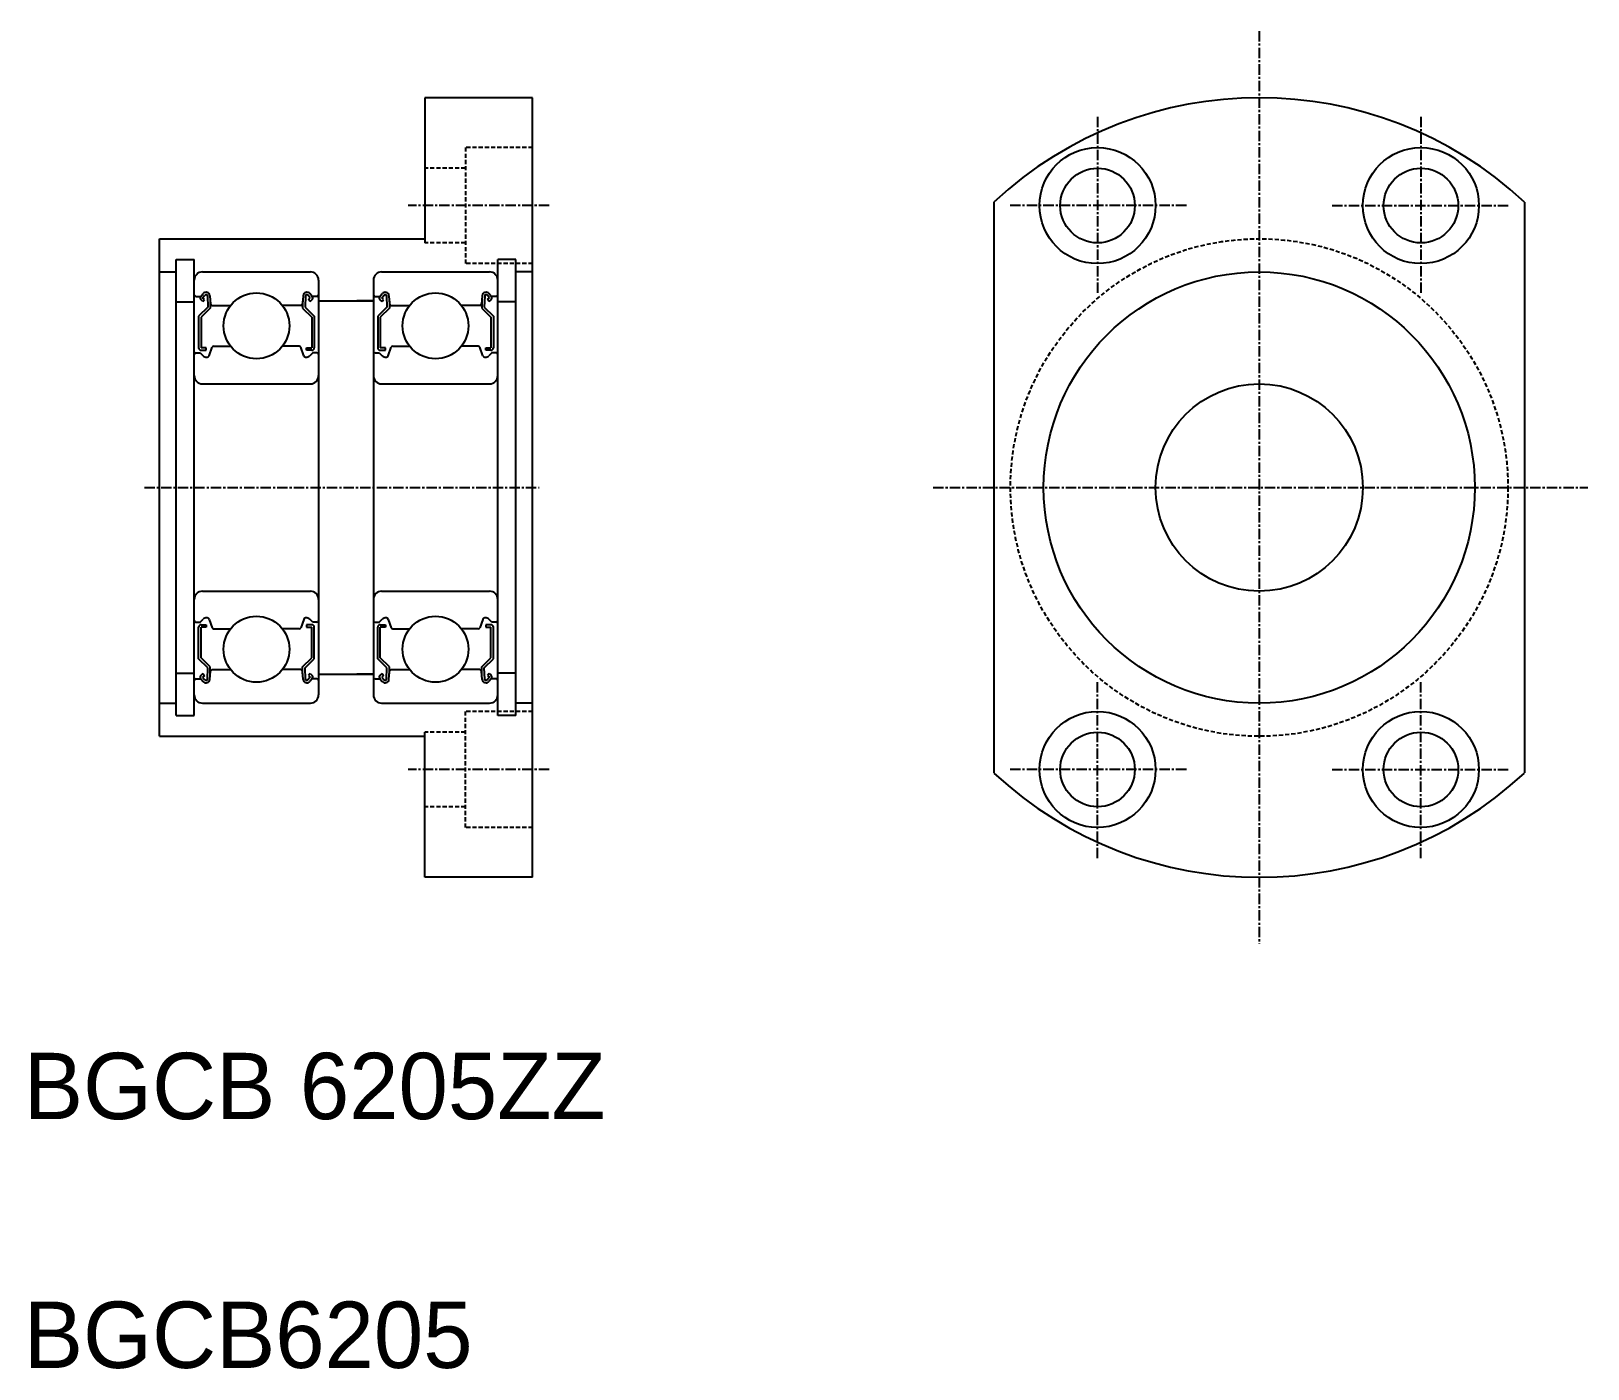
# Model space of a CAD drawing. Extents: x 58 to 245, y 146 to 307.
import ezdxf

# ---------------------------------------------------------------- set-up
doc = ezdxf.new("R2010")
doc.units = 0
doc.linetypes.add('CENTER', pattern=[2, 1.25, -0.25, 0.25, -0.25])
doc.linetypes.add('DASHED', pattern=[0.75, 0.5, -0.25])
doc.layers.get('0').update_dxf_attribs({"linetype": 'CONTINUOUS'})
doc.layers.add('CENTER', color=1, linetype='CENTER')

msp = doc.modelspace()

# ---------------------------------------------------------------- linework, layer by layer
at = {"color": 7, "linetype": 'CONTINUOUS'}
for p, q in [((105.11, 299.05), (105.11, 282.05)), ((118.11, 299.05), (105.11, 299.05)), ((118.11, 205.05), (118.11, 299.05)), ((173.75, 286.47), (173.75, 217.63)), ((237.75, 286.47), (237.75, 217.63)), ((73.11, 222.05), (73.11, 282.05)), ((73.11, 282.05), (105.11, 282.05)), ((73.11, 278.05), (75.11, 278.05)), ((75.11, 224.55), (75.11, 279.55)), ((75.11, 279.55), (77.31, 279.55)), ((77.31, 224.55), (77.31, 279.55)), ((78.31, 278.05), (91.31, 278.05)), ((99.91, 278.05), (112.91, 278.05)), ((113.91, 224.55), (113.91, 279.55)), ((116.11, 279.55), (113.91, 279.55)), ((116.11, 224.55), (116.11, 279.55)), ((118.11, 278.05), (116.11, 278.05)), ((92.31, 277.05), (92.31, 227.05)), ((98.91, 277.05), (98.91, 227.05)), ((75.11, 274.45), (77.31, 274.45)), ((77.51, 275.1), (78.09, 275.1)), ((78.09, 275.1), (78.38, 275.44)), ((78.36, 274.48), (78.13, 274.68)), ((78.32, 274.91), (78.6, 275.24)), ((78.55, 274.71), (78.32, 274.91)), ((78.36, 274.48), (78.55, 274.71)), ((78.89, 275.15), (78.94, 273.8)), ((79.19, 275.18), (79.27, 274.18)), ((79.24, 274.53), (79.24, 273.68)), ((90.44, 275.18), (90.35, 274.18)), ((90.38, 274.53), (90.38, 273.68)), ((90.74, 275.15), (90.68, 273.8)), ((91.3, 274.91), (91.02, 275.24)), ((91.07, 274.71), (91.3, 274.91)), ((91.27, 274.48), (91.07, 274.71)), ((91.53, 275.1), (91.25, 275.44)), ((91.27, 274.48), (91.5, 274.68)), ((92.11, 275.1), (91.53, 275.1)), ((92.31, 274.55), (98.91, 274.55)), ((98.91, 274.55), (96.91, 274.55)), ((99.11, 275.1), (99.69, 275.1)), ((99.69, 275.1), (99.98, 275.44)), ((99.96, 274.48), (99.73, 274.68)), ((99.92, 274.91), (100.2, 275.24)), ((100.15, 274.71), (99.92, 274.91)), ((99.96, 274.48), (100.15, 274.71)), ((100.49, 275.15), (100.54, 273.8)), ((100.79, 275.18), (100.87, 274.18)), ((100.84, 274.53), (100.84, 273.68)), ((112.04, 275.18), (111.95, 274.18)), ((111.98, 274.53), (111.98, 273.68)), ((112.34, 275.15), (112.28, 273.8)), ((112.9, 274.91), (112.62, 275.24)), ((112.67, 274.71), (112.9, 274.91)), ((112.87, 274.48), (112.67, 274.71)), ((113.13, 275.1), (112.85, 275.44)), ((112.87, 274.48), (113.1, 274.68)), ((113.71, 275.1), (113.13, 275.1)), ((116.11, 274.45), (113.91, 274.45)), ((78.94, 273.8), (77.84, 272.7)), ((77.84, 272.7), (77.84, 268.9)), ((79.24, 273.68), (78.14, 272.58)), ((78.14, 272.58), (78.14, 268.9)), ((79.47, 274), (81.69, 274)), ((90.15, 274), (87.93, 274)), ((90.38, 273.68), (91.48, 272.58)), ((90.68, 273.8), (91.78, 272.7)), ((91.48, 272.58), (91.48, 268.9)), ((91.78, 272.7), (91.78, 268.9)), ((100.54, 273.8), (99.44, 272.7)), ((99.44, 272.7), (99.44, 268.9)), ((100.84, 273.68), (99.74, 272.58)), ((99.74, 272.58), (99.74, 268.9)), ((101.07, 274), (103.29, 274)), ((111.75, 274), (109.53, 274)), ((111.98, 273.68), (113.08, 272.58)), ((112.28, 273.8), (113.38, 272.7)), ((113.08, 272.58), (113.08, 268.9)), ((113.38, 272.7), (113.38, 268.9)), ((78.76, 268.9), (78.14, 268.9)), ((78.14, 268.6), (78.76, 268.6)), ((78.76, 268.6), (78.76, 268.9)), ((79.09, 267.95), (79.47, 268.97)), ((79.65, 269.1), (81.69, 269.1)), ((89.97, 269.1), (87.93, 269.1)), ((90.53, 267.95), (90.16, 268.97)), ((90.86, 268.6), (90.86, 268.9)), ((90.86, 268.9), (91.48, 268.9)), ((91.48, 268.6), (90.86, 268.6)), ((100.36, 268.9), (99.74, 268.9)), ((99.74, 268.6), (100.36, 268.6)), ((100.36, 268.6), (100.36, 268.9)), ((100.69, 267.95), (101.07, 268.97)), ((101.25, 269.1), (103.29, 269.1)), ((111.57, 269.1), (109.53, 269.1)), ((112.13, 267.95), (111.76, 268.97)), ((112.46, 268.6), (112.46, 268.9)), ((112.46, 268.9), (113.08, 268.9)), ((113.08, 268.6), (112.46, 268.6)), ((77.51, 268.3), (78.01, 268.3)), ((78.01, 268.3), (78.39, 267.93)), ((91.61, 268.3), (91.24, 267.93)), ((92.11, 268.3), (91.61, 268.3)), ((99.11, 268.3), (99.61, 268.3)), ((99.61, 268.3), (99.99, 267.93)), ((113.21, 268.3), (112.84, 267.93)), ((113.71, 268.3), (113.21, 268.3)), ((78.31, 264.55), (91.31, 264.55)), ((99.91, 264.55), (112.91, 264.55)), ((78.31, 239.55), (91.31, 239.55)), ((99.91, 239.55), (112.91, 239.55)), ((77.51, 235.8), (78.01, 235.8)), ((77.84, 231.4), (77.84, 235.2)), ((78.01, 235.8), (78.39, 236.17)), ((78.14, 235.5), (78.76, 235.5)), ((78.14, 231.52), (78.14, 235.2)), ((78.76, 235.2), (78.14, 235.2)), ((78.76, 235.5), (78.76, 235.2)), ((79.09, 236.15), (79.47, 235.13)), ((79.65, 235), (81.69, 235)), ((89.97, 235), (87.93, 235)), ((90.53, 236.15), (90.16, 235.13)), ((90.86, 235.5), (90.86, 235.2)), ((91.48, 235.5), (90.86, 235.5)), ((90.86, 235.2), (91.48, 235.2)), ((91.61, 235.8), (91.24, 236.17)), ((91.48, 231.52), (91.48, 235.2)), ((92.11, 235.8), (91.61, 235.8)), ((91.78, 231.4), (91.78, 235.2)), ((99.11, 235.8), (99.61, 235.8)), ((99.44, 231.4), (99.44, 235.2)), ((99.61, 235.8), (99.99, 236.17)), ((99.74, 235.5), (100.36, 235.5)), ((100.36, 235.2), (99.74, 235.2)), ((99.74, 231.52), (99.74, 235.2)), ((100.36, 235.5), (100.36, 235.2)), ((100.69, 236.15), (101.07, 235.13)), ((101.25, 235), (103.29, 235)), ((111.57, 235), (109.53, 235)), ((112.13, 236.15), (111.76, 235.13)), ((112.46, 235.5), (112.46, 235.2)), ((113.08, 235.5), (112.46, 235.5)), ((112.46, 235.2), (113.08, 235.2)), ((113.21, 235.8), (112.84, 236.17)), ((113.08, 231.52), (113.08, 235.2)), ((113.71, 235.8), (113.21, 235.8)), ((113.38, 231.4), (113.38, 235.2)), ((78.94, 230.3), (77.84, 231.4)), ((79.24, 230.42), (78.14, 231.52)), ((90.38, 230.42), (91.48, 231.52)), ((90.68, 230.3), (91.78, 231.4)), ((100.54, 230.3), (99.44, 231.4)), ((100.84, 230.42), (99.74, 231.52)), ((111.98, 230.42), (113.08, 231.52)), ((112.28, 230.3), (113.38, 231.4)), ((75.11, 229.65), (77.31, 229.65)), ((78.36, 229.62), (78.13, 229.42)), ((78.55, 229.39), (78.32, 229.19)), ((78.32, 229.19), (78.6, 228.86)), ((78.36, 229.62), (78.55, 229.39)), ((78.89, 228.95), (78.94, 230.3)), ((79.19, 228.92), (79.27, 229.92)), ((79.24, 229.57), (79.24, 230.42)), ((79.47, 230.1), (81.69, 230.1)), ((90.15, 230.1), (87.93, 230.1)), ((90.44, 228.92), (90.35, 229.92)), ((90.38, 229.57), (90.38, 230.42)), ((90.74, 228.95), (90.68, 230.3)), ((91.3, 229.19), (91.02, 228.86)), ((91.27, 229.62), (91.07, 229.39)), ((91.07, 229.39), (91.3, 229.19)), ((91.27, 229.62), (91.5, 229.42)), ((92.31, 229.55), (98.91, 229.55)), ((98.91, 229.55), (96.91, 229.55)), ((99.96, 229.62), (99.73, 229.42)), ((100.15, 229.39), (99.92, 229.19)), ((99.92, 229.19), (100.2, 228.86)), ((99.96, 229.62), (100.15, 229.39)), ((100.49, 228.95), (100.54, 230.3)), ((100.79, 228.92), (100.87, 229.92)), ((100.84, 229.57), (100.84, 230.42)), ((101.07, 230.1), (103.29, 230.1)), ((111.75, 230.1), (109.53, 230.1)), ((112.04, 228.92), (111.95, 229.92)), ((111.98, 229.57), (111.98, 230.42)), ((112.34, 228.95), (112.28, 230.3)), ((112.9, 229.19), (112.62, 228.86)), ((112.87, 229.62), (112.67, 229.39)), ((112.67, 229.39), (112.9, 229.19)), ((112.87, 229.62), (113.1, 229.42)), ((116.11, 229.65), (113.91, 229.65)), ((77.51, 229), (78.09, 229)), ((78.09, 229), (78.38, 228.66)), ((91.53, 229), (91.25, 228.66)), ((92.11, 229), (91.53, 229)), ((99.11, 229), (99.69, 229)), ((99.69, 229), (99.98, 228.66)), ((113.13, 229), (112.85, 228.66)), ((113.71, 229), (113.13, 229)), ((73.11, 226.05), (75.11, 226.05)), ((78.31, 226.05), (91.31, 226.05)), ((81.86, 226.05), (81.86, 226.05)), ((84.81, 226.05), (84.81, 226.05)), ((99.91, 226.05), (112.91, 226.05)), ((103.46, 226.05), (103.46, 226.05)), ((106.41, 226.05), (106.41, 226.05)), ((118.11, 226.05), (116.11, 226.05)), ((75.11, 224.55), (77.31, 224.55)), ((116.11, 224.55), (113.91, 224.55)), ((73.11, 222.05), (105.11, 222.05)), ((105.11, 205.05), (105.11, 222.05)), ((118.11, 205.05), (105.11, 205.05))]:
    msp.add_line(p, q, dxfattribs=at)
at = {"color": 3, "linetype": 'DASHED'}
for p, q in [((118.11, 293.05), (110.01, 293.05)), ((110.01, 293.05), (110.01, 279.05)), ((110.01, 290.55), (105.11, 290.55)), ((105.11, 282.05), (105.11, 281.55)), ((110.01, 281.55), (105.11, 281.55)), ((118.11, 279.05), (110.01, 279.05)), ((110.01, 211.05), (110.01, 225.05)), ((118.11, 225.05), (110.01, 225.05)), ((110.01, 222.55), (105.11, 222.55)), ((105.11, 222.05), (105.11, 222.55)), ((110.01, 213.55), (105.11, 213.55)), ((118.11, 211.05), (110.01, 211.05))]:
    msp.add_line(p, q, dxfattribs=at)
at = {"color": 7, "linetype": 'CONTINUOUS'}
for centre, radius in [((186.25, 286.05), 7), ((225.25, 286.05), 7), ((186.25, 286.05), 4.5), ((225.25, 286.05), 4.5), ((205.75, 252.05), 26), ((84.81, 271.55), 3.97), ((106.41, 271.55), 3.97), ((205.75, 252.05), 12.5), ((84.81, 232.55), 3.97), ((106.41, 232.55), 3.97), ((186.25, 218.05), 7), ((225.25, 218.05), 7), ((186.25, 218.05), 4.5), ((225.25, 218.05), 4.5)]:
    msp.add_circle(centre, radius, dxfattribs=at)
at = {"color": 3, "linetype": 'DASHED'}
msp.add_circle((205.75, 252.05), 30, dxfattribs=at)
at = {"color": 7, "linetype": 'CONTINUOUS'}
for centre, radius, start, end in [((205.75, 252.05), 47, 47.0898, 132.9102), ((78.31, 277.05), 1, 90, 180), ((91.31, 277.05), 1, 0, 90), ((99.91, 277.05), 1, 90, 180), ((112.91, 277.05), 1, 0, 90), ((77.51, 275.3), 0.2, 180, 270), ((78.32, 274.91), 0.3, 139.9105, 229.9992), ((78.73, 275.14), 0.46, 4.9869, 139.9105), ((78.73, 275.14), 0.16, 2.3754, 139.9946), ((79.47, 274.2), 0.2, 184.9869, 270), ((90.15, 274.2), 0.2, 270, 355.0131), ((90.9, 275.14), 0.46, 40.0895, 175.0131), ((90.9, 275.14), 0.16, 40.0054, 177.6246), ((91.3, 274.91), 0.3, 310.0008, 40.0895), ((92.11, 275.3), 0.2, 270, 0), ((99.11, 275.3), 0.2, 180, 270), ((99.92, 274.91), 0.3, 139.9105, 229.9992), ((100.33, 275.14), 0.46, 4.9869, 139.9105), ((100.33, 275.14), 0.16, 2.3754, 139.9946), ((101.07, 274.2), 0.2, 184.9869, 270), ((111.75, 274.2), 0.2, 270, 355.0131), ((112.5, 275.14), 0.46, 40.0895, 175.0131), ((112.5, 275.14), 0.16, 40.0054, 177.6246), ((112.9, 274.91), 0.3, 310.0008, 40.0895), ((113.71, 275.3), 0.2, 270, 0), ((78.14, 268.9), 0.3, 180, 270), ((79.65, 268.9), 0.2, 90, 160.0304), ((89.97, 268.9), 0.2, 19.9696, 90), ((91.48, 268.9), 0.3, 270, 0), ((99.74, 268.9), 0.3, 180, 270), ((101.25, 268.9), 0.2, 90, 160.0304), ((111.57, 268.9), 0.2, 19.9696, 90), ((113.08, 268.9), 0.3, 270, 0), ((77.51, 268.1), 0.2, 90, 180), ((78.81, 268.35), 0.6, 225.0023, 272.8279), ((78.81, 268.05), 0.3, 265.4914, 340.0304), ((90.81, 268.05), 0.3, 199.9696, 274.5086), ((90.81, 268.35), 0.6, 267.1721, 314.9977), ((92.11, 268.1), 0.2, 0, 90), ((99.11, 268.1), 0.2, 90, 180), ((100.41, 268.35), 0.6, 225.0023, 272.8279), ((100.41, 268.05), 0.3, 265.4914, 340.0304), ((112.41, 268.05), 0.3, 199.9696, 274.5086), ((112.41, 268.35), 0.6, 267.1721, 314.9977), ((113.71, 268.1), 0.2, 0, 90), ((78.31, 265.55), 1, 180, 270), ((91.31, 265.55), 1, 270, 0), ((99.91, 265.55), 1, 180, 270), ((112.91, 265.55), 1, 270, 0), ((78.31, 238.55), 1, 90, 180), ((91.31, 238.55), 1, 0, 90), ((99.91, 238.55), 1, 90, 180), ((112.91, 238.55), 1, 0, 90), ((77.51, 236), 0.2, 180, 270), ((78.14, 235.2), 0.3, 90, 180), ((78.81, 235.75), 0.6, 87.1721, 134.9977), ((78.81, 236.05), 0.3, 19.9696, 94.5086), ((79.65, 235.2), 0.2, 199.9696, 270), ((89.97, 235.2), 0.2, 270, 340.0304), ((90.81, 236.05), 0.3, 85.4914, 160.0304), ((90.81, 235.75), 0.6, 45.0023, 92.8279), ((91.48, 235.2), 0.3, 0, 90), ((92.11, 236), 0.2, 270, 0), ((99.11, 236), 0.2, 180, 270), ((99.74, 235.2), 0.3, 90, 180), ((100.41, 235.75), 0.6, 87.1721, 134.9977), ((100.41, 236.05), 0.3, 19.9696, 94.5086), ((101.25, 235.2), 0.2, 199.9696, 270), ((111.57, 235.2), 0.2, 270, 340.0304), ((112.41, 236.05), 0.3, 85.4914, 160.0304), ((112.41, 235.75), 0.6, 45.0023, 92.8279), ((113.08, 235.2), 0.3, 0, 90), ((113.71, 236), 0.2, 270, 0), ((78.32, 229.19), 0.3, 130.0008, 220.0895), ((79.47, 229.9), 0.2, 90, 175.0131), ((90.15, 229.9), 0.2, 4.9869, 90), ((91.3, 229.19), 0.3, 319.9105, 49.9992), ((99.92, 229.19), 0.3, 130.0008, 220.0895), ((101.07, 229.9), 0.2, 90, 175.0131), ((111.75, 229.9), 0.2, 4.9869, 90), ((112.9, 229.19), 0.3, 319.9105, 49.9992), ((77.51, 228.8), 0.2, 90, 180), ((78.73, 228.96), 0.46, 220.0895, 355.0131), ((78.73, 228.96), 0.16, 220.0054, 357.6246), ((90.9, 228.96), 0.46, 184.9869, 319.9105), ((90.9, 228.96), 0.16, 182.3754, 319.9946), ((92.11, 228.8), 0.2, 0, 90), ((99.11, 228.8), 0.2, 90, 180), ((100.33, 228.96), 0.46, 220.0895, 355.0131), ((100.33, 228.96), 0.16, 220.0054, 357.6246), ((112.5, 228.96), 0.46, 184.9869, 319.9105), ((112.5, 228.96), 0.16, 182.3754, 319.9946), ((113.71, 228.8), 0.2, 0, 90), ((78.31, 227.05), 1, 180, 270), ((91.31, 227.05), 1, 270, 0), ((99.91, 227.05), 1, 180, 270), ((112.91, 227.05), 1, 270, 0), ((205.75, 252.05), 47, 227.0898, 312.9102)]:
    msp.add_arc(centre, radius, start, end, dxfattribs=at)
at = {"layer": 'CENTER', "color": 1, "linetype": 'CENTER'}
for p, q in [((205.75, 307.08), (205.75, 197.02)), ((186.25, 296.76), (186.25, 275.34)), ((225.25, 296.76), (225.25, 275.34)), ((120.11, 286.05), (103.11, 286.05)), ((196.96, 286.05), (175.54, 286.05)), ((214.54, 286.05), (235.96, 286.05)), ((71.31, 252.05), (118.91, 252.05)), ((166.43, 252.05), (245.39, 252.05)), ((186.25, 207.34), (186.25, 228.76)), ((225.25, 207.34), (225.25, 228.76)), ((120.11, 218.05), (103.11, 218.05)), ((196.96, 218.05), (175.54, 218.05)), ((214.54, 218.05), (235.96, 218.05))]:
    msp.add_line(p, q, dxfattribs=at)

# ---------------------------------------------------------------- texts
at = {"color": 7, "linetype": 'CONTINUOUS'}
for s, p in [('BGCB 6205ZZ', (56.76, 175.89)), ('BGCB6205', (56.76, 145.89))]:
    msp.add_text(s, height=8, dxfattribs=at).set_placement(p)

doc.saveas('drawing.dxf')
